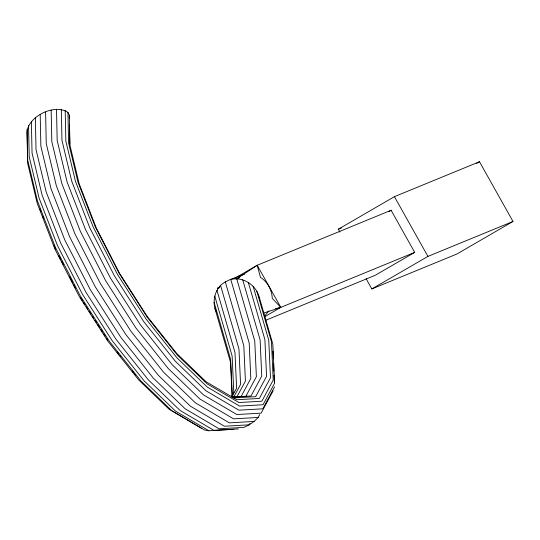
<?xml version="1.0" encoding="UTF-8"?>
<svg xmlns="http://www.w3.org/2000/svg" width="540" height="540" viewBox="0 0 540 540"><rect width="100%" height="100%" fill="white"/><g stroke="black" fill="none" stroke-linecap="round" stroke-linejoin="round"><path stroke-width="0.81" d="M205.7 381.409L176.715 353.464L147.116 316.305L119.482 273.146L96.167 227.684L79.178 183.823L69.964 145.321L69.323 115.162L67.932 112.388C54.648 103.268 27.756 116.411 27 132.563L27.662 163.33L37.247 203.418L54.931 249.082L79.205 296.406L107.98 341.341L138.794 380.032L169.04 409.192L201.366 428.233M69.269 118.53L69.323 115.162M232.079 395.746L230.56 362.421L214.927 308.414C212.895 300.375 214.859 291.526 220.556 285.417C226.732 279.565 235.528 278.222 242.939 274.489L244.431 274.327M231.404 396.671L233.786 392.236L232.139 356.089L214.751 296.008M231.903 396.947L236.608 388.193L234.981 352.526L216.965 290.291M233.577 397.4L240.577 384.379L238.964 349.009L220.556 285.417M236.891 396.92L245.417 381.051L243.81 345.782L225.268 281.732M241.09 396.529L250.81 378.439L249.197 343.069L230.789 279.477C243.162 276.372 256.082 285.073 259.24 297.149L272.842 344.142L274.624 383.177L263.041 404.744L239.564 406.073L207.238 387.031L176.992 357.871L146.178 319.181L117.403 274.246L93.13 226.915L75.445 181.251L65.86 141.163L65.198 110.396M250.02 423.353L249.23 424.825L243.871 427.383L219.125 428.787L185.126 408.76L153.158 377.933L120.683 337.163L90.356 289.805L64.773 239.922L46.13 191.794L36.025 149.546L35.35 117.936M40.196 114.656L40.871 146.3L51.003 188.656L69.687 236.905L95.337 286.902L125.739 334.382L158.294 375.26L190.343 406.154L224.424 426.236L249.23 424.825L254.104 421.443L258.161 417.461L259.726 414.551M274.583 386.856L262.784 408.814L238.876 410.177L205.976 390.791L175.149 361.064L143.768 321.665L114.46 275.906L89.741 227.704L71.732 181.204L61.965 140.38L61.303 109.323M273.105 390.852L261.117 413.154L236.844 414.538L203.452 394.868L172.118 364.655L140.252 324.641L110.491 278.168L85.388 229.223L67.095 182L57.179 140.542L56.511 109.242M268.9 310.898L264.587 316.076M242.494 396.61L245.794 396.421L256.379 376.718L254.759 341.05L236.736 278.816L257.195 265.268L391.095 210.283L414.72 252.382L375.172 275.326L265.41 320.402M219.179 287.827L217.647 288.212L219.767 286.983M234.596 278.384L257.195 265.268L280.82 307.368L414.72 252.382M339.957 232.126L338.324 229.216L394.423 196.661L479.48 161.73L513 221.461L456.894 254.016L371.837 288.941L366.12 278.748M388.935 211.532L391.095 210.283M476.564 163.424L479.48 161.73M264.58 316.791L280.82 307.368L272.261 298.384C271.985 289.946 267.55 281.934 260.449 277.331L257.195 265.268M371.837 288.941L427.943 256.392L513 221.461M338.324 229.216L341.442 227.934M236.736 278.816L239.774 277.567M217.647 288.212L219.206 287.577M237.418 276.743L242.939 274.489M263.5 313.166L280.82 307.368L275.468 308.732M231.802 397.069L251.026 395.975L261.752 376.009L260.104 339.869L242.71 279.788M232.598 397.17L240.023 396.752M233.543 397.926L255.643 396.671L266.558 376.36L264.884 339.599L248.299 282.326M258.161 417.461L233.597 418.858L199.827 398.965L168.109 368.381L135.864 327.901L105.759 280.881L80.359 231.363L61.857 183.587L51.82 141.642L51.152 110.153M254.104 421.443L229.358 422.847L195.359 402.82L163.391 371.999L130.916 331.223L100.589 283.865L75.006 233.982L56.363 185.855L46.258 143.606L45.583 112.003M238.39 428.936L213.826 430.333L180.056 410.44L148.338 379.85L116.093 339.37L85.988 292.356L60.588 242.838L42.08 195.055L32.049 153.11L31.374 121.628M27.054 129.195L27.722 160.245L37.483 201.069L55.498 247.577L80.217 295.772L109.519 341.537L140.9 380.936L171.733 410.663L204.633 430.043L208.879 430.758L233.159 429.381M205.139 381.193L236.804 399.735L259.342 398.452L270.466 377.75L268.758 340.261L253.125 286.254M208.879 430.758L175.487 411.089L144.153 380.876L112.286 340.862L82.526 294.394L57.422 245.444L39.13 198.221L29.214 156.762L28.546 125.462M117.153 352.067L118.712 354.024M119.758 355.334L120.798 356.643M132.253 371.027L133.299 372.337M134.339 373.639L135.378 374.949M80.48 297.668L82.303 300.51M83.666 302.643L85.03 304.769M86.393 306.902L87.757 309.035M89.127 311.168L90.943 314.01M92.306 316.136L93.677 318.269M95.04 320.402L96.404 322.535M97.767 324.662L99.59 327.503M100.953 329.636L102.317 331.769M103.687 333.902L105.05 336.029M106.414 338.162L107.777 340.295M394.423 196.661L427.943 256.392M58.847 255.839L60.764 259.578M61.533 261.077L63.45 264.816M69.593 276.791L72.664 282.778M73.433 284.276L75.35 288.016M214.927 308.414L216.419 312.066M39.96 209.014L40.871 211.376M42.7 216.088L43.612 218.444M53.953 245.14L55.472 249.068M256.858 291.31L271.478 341.813L273.22 380.072L261.866 401.207L238.856 402.516L207.144 383.832L177.525 355.273L147.326 317.351L119.117 273.301L95.324 226.908L77.983 182.149L68.587 142.85L67.932 112.388M214.056 302.191L230.634 359.471L232.308 396.232M259.24 297.149L259.679 300.26M272.963 351.243L273.301 358.695M273.53 363.663L273.868 371.122M274.057 375.26L274.394 382.718M69.39 124.342L69.815 144.248"/></g></svg>
